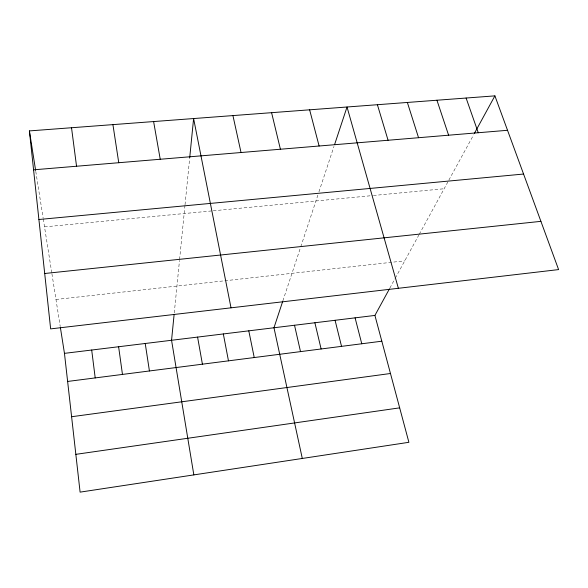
<?xml version="1.0" encoding="UTF-8"?>
<svg xmlns="http://www.w3.org/2000/svg" width="588" height="588" viewBox="0 0 588 588"><rect width="100%" height="100%" fill="white"/><g stroke="black" fill="none" stroke-linecap="round" stroke-linejoin="round"><path stroke-width="0.44" stroke-dasharray="2.94 2.21" d="M174.276 312.934L179.502 260.388M179.59 259.484L184.941 205.646M185.029 204.771L189.726 157.599M282.887 300.828L300.505 247.592M300.784 246.739L317.851 195.179M318.946 191.857L333.991 146.39M389.866 288.083L394.893 278.874M395.312 278.117L418.825 235.082M419.266 234.281L448.431 180.913M448.857 180.126L473.619 134.821M55.97 299.468L404.75 260.844M44.526 226.88L212.356 210.864M213.26 210.776L372.52 195.584M373.402 195.495L444.146 188.748M35.772 171.365L43.137 218.045M43.269 218.927L51.781 272.92M51.92 273.773L60.182 326.215"/><path stroke-width="0.88" d="M174.092 314.734L171.556 340.276L193.842 474.891M189.726 157.599L193.606 118.548L231.018 307.825M282.608 301.659L273.971 327.759L302.298 458.456M334.565 144.655L347.03 107.001L398.37 288.289M60.321 327.112L64.46 353.359L80.1 492.134L408.895 442.301L374.916 315.425L389.44 288.855M474.472 133.256L494.905 95.866L29.4 130.911L50.642 328.883L558.6 269.591L494.905 95.866M75.845 454.34L399.671 407.851M71.604 416.73L390.469 373.498M67.627 381.45L381.818 341.202M64.46 353.359L374.916 315.425M44.695 273.501L540.916 221.353M38.904 219.5L523.57 174.041M33.575 169.822L507.525 130.293M466.108 98.034L478.264 132.734M436.935 100.232L448.607 135.203M407.366 102.459L418.546 137.71M377.4 104.715L388.073 140.253M309.626 109.816L319.115 146.008M355.086 317.851L361.767 343.767M335.079 320.298L341.532 346.361M271.597 112.675L280.41 149.234M314.889 322.761L321.114 348.978M294.522 325.252L300.512 351.617M232.929 115.586L241.036 152.52M248.79 330.838L254.236 357.548M223.33 333.947L228.475 360.848M197.583 337.093L202.419 364.185M153.608 121.562L160.23 159.26M29.4 130.911L35.633 170.476M112.925 124.627L118.754 162.714M145.229 343.488L149.425 370.969M118.614 346.744L122.466 374.424M71.523 127.743L76.543 166.235M91.691 350.029L95.205 377.915"/></g></svg>
